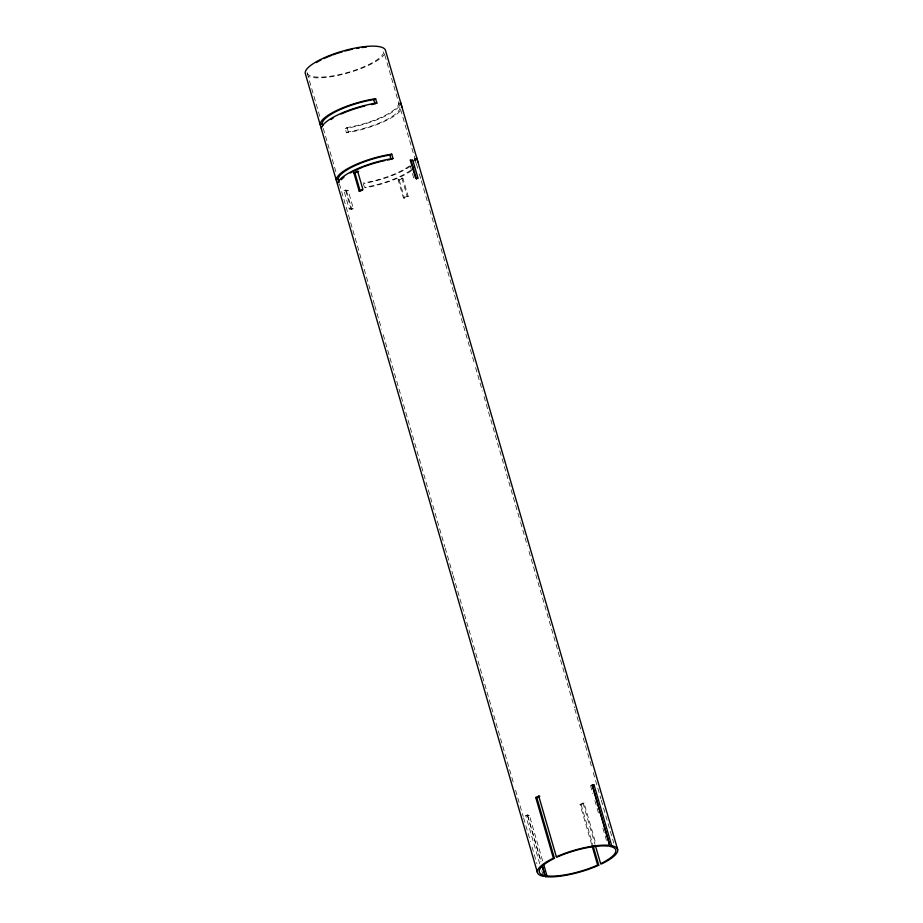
<?xml version="1.0" encoding="UTF-8"?>
<svg xmlns="http://www.w3.org/2000/svg" width="923" height="923" viewBox="0 0 923 923"><rect width="100%" height="100%" fill="white"/><g stroke="black" fill="none" stroke-linecap="round" stroke-linejoin="round"><path stroke-width="0.69" stroke-dasharray="4.62 3.46" d="M400.167 110.933A41.743 11.226 -16.2 0 1 346.413 132.774L345.156 128.435L347.048 127.559A39.77 10.695 -16.2 0 0 398.701 103.48L400.594 102.603M346.413 132.774L348.306 131.885A39.77 10.695 -16.2 0 0 399.959 107.818L398.701 103.48M343.991 190.784L345.548 190.046A39.77 10.695 -16.2 0 0 348.098 190.45L353.382 208.644L351.825 209.371A41.743 11.226 -16.2 0 1 349.275 208.979L343.991 190.784A41.743 11.226 -16.2 0 0 346.529 191.176L348.098 190.45M413.585 161.894A39.77 10.695 -16.2 0 0 414.808 158.941L416.711 158.064M349.275 208.979L350.844 208.252A39.77 10.695 -16.2 0 0 353.382 208.644M539.77 863.905L525.752 815.644L527.31 814.917A39.77 10.695 -16.2 0 0 529.352 815.24L542.966 862.117M525.752 815.644A41.743 11.226 -16.2 0 0 527.783 815.967L529.352 815.24M401.851 178.035L402.913 178.197L408.208 196.403A41.743 11.226 -16.2 0 1 404.482 198.133L403.409 197.972L398.125 179.766A39.77 10.695 -16.2 0 0 401.851 178.035L407.135 196.23L408.208 196.403M398.125 179.766L399.197 179.939A41.743 11.226 -16.2 0 0 402.913 178.197M591.655 844.395L580.036 804.418A39.77 10.695 -16.2 0 0 583.013 803.033L584.086 803.195L595.704 843.184M580.036 804.418L581.109 804.591A41.743 11.226 -16.2 0 0 584.086 803.195M384.822 55.08L402.486 115.917M402.889 117.302L417.75 168.459M419.365 173.986L420.969 179.512M421.373 180.896L428.203 204.398M429.806 209.936L473.995 362.024M475.599 367.562L482.429 391.064M484.033 396.59L501.708 457.427M502.112 458.812L520.18 521.034M520.584 522.418L527.414 545.92M529.017 551.446L574.418 707.687M574.81 709.072L581.64 732.574M583.255 738.112L591.689 767.14M593.293 772.678L600.919 798.949M601.323 800.322L613.783 843.184M414.808 158.941L416.077 163.279M590.489 785.473L592.889 793.745M594.897 800.633L598.9 814.421M602.904 828.208L606.919 841.995M410.204 165.817L413.977 178.82M583.013 803.033L595.035 844.395M581.109 804.591L592.716 844.568M399.197 179.939L404.482 198.133M347.048 127.559L348.306 131.885M363.477 184.104L364.423 187.346A39.77 10.695 -16.2 0 0 411.508 169.578M346.529 191.176L351.825 209.371M527.783 815.967L541.005 861.459M527.31 814.917L540.936 861.794M345.548 190.046L350.844 208.252M541.766 870.793L542.978 874.935M307.209 73.09L320.489 118.779M323.304 128.47L336.572 174.159M339.387 183.85L374.392 304.29M374.784 305.675L381.626 329.211M383.241 334.749L444.782 546.578M445.186 547.962L452.824 574.268M453.228 575.652L513.961 784.712M515.576 790.25L523.214 816.555M523.618 817.94L530.46 841.476M532.063 847.014L536.898 863.628M409.351 165.955A39.77 10.695 -16.2 0 1 363.166 183.019M410.239 166.336A41.743 11.226 -16.2 0 1 363.927 183.469M411.496 170.674A41.743 11.226 -16.2 0 1 365.185 187.807M407.135 196.23A39.77 10.695 -16.2 0 1 403.409 197.972M398.909 106.595A41.743 11.226 -16.2 0 1 345.156 128.435M383.726 51.861A39.77 10.695 -16.2 0 1 343.321 73.655A39.77 10.695 -16.2 0 1 307.29 71.129M384.926 53.569A41.743 11.226 -16.2 0 1 349.782 72.421A41.743 11.226 -16.2 0 1 308.432 76.482"/><path stroke-width="1.38" d="M375.626 98.703L373.734 99.592A39.77 10.695 -16.2 0 0 322.092 123.659L320.189 124.547A41.743 11.226 -16.2 0 1 375.626 98.703L376.884 103.041A41.743 11.226 -16.2 0 0 321.446 128.874M376.884 103.041L374.992 103.918L373.734 99.592M391.744 154.164L389.852 155.052A39.77 10.695 -16.2 0 0 338.199 179.12L336.307 180.008A41.743 11.226 -16.2 0 1 391.744 154.164L393.002 158.502A41.743 11.226 -16.2 0 0 337.564 184.335M393.002 158.502L391.11 159.379L389.852 155.052M410.435 160.867A39.77 10.695 -16.2 0 1 411.231 161.017L412.8 160.29L418.096 178.485A41.743 11.226 -16.2 0 0 415.546 178.093L410.25 159.887A41.743 11.226 -16.2 0 1 412.8 160.29M591.885 785.669A39.77 10.695 -16.2 0 1 592.531 785.785L594.1 785.058L611.718 845.722A41.743 11.226 -16.2 0 1 601.704 863.859L600.642 863.686L595.427 845.768M536.828 797.68L554.458 858.344A39.77 10.695 -16.2 0 0 544.939 875.581L543.37 876.308A41.743 11.226 -16.2 0 1 553.385 858.171L535.755 797.518A41.743 11.226 -16.2 0 1 538.744 796.122L539.805 796.295A39.77 10.695 -16.2 0 0 536.828 797.68L535.755 797.518M594.1 785.058A41.743 11.226 -16.2 0 0 592.058 784.746L609.676 845.41L608.119 846.137A39.77 10.695 -16.2 0 0 557.434 856.948L556.361 856.786L538.744 796.122M542.205 865.601L545.412 876.631L546.981 875.904A39.77 10.695 -16.2 0 0 597.654 865.082L598.727 865.243L593.12 845.941M600.642 863.686A39.77 10.695 -16.2 0 0 610.149 846.449L611.718 845.722M354.94 173.039L360.235 191.234L359.162 191.061L353.867 172.866L354.94 173.039A39.77 10.695 -16.2 0 1 358.666 171.297M553.385 858.171L554.458 858.344M617.672 849.552L385.502 50.384A41.743 11.226 -16.2 0 0 342.352 51.203A41.743 11.226 -16.2 0 0 305.328 73.632L537.417 872.477M400.594 102.603L401.851 106.93M416.711 158.064L417.969 162.39M411.231 161.017L416.527 179.212M592.531 785.785L610.149 846.449M592.047 845.78L597.654 865.082M543.774 864.874L546.981 875.904M542.136 865.936L544.939 875.581M322.092 123.659L322.715 125.828M338.199 179.12L339.145 182.373M414.208 167.028A39.77 10.695 -16.2 0 1 412.535 168.724M341.325 179.697A39.77 10.695 -16.2 0 1 344.025 177.147M350.302 172.982A39.77 10.695 -16.2 0 1 363.027 167.063M364.239 166.602A39.77 10.695 -16.2 0 1 380.934 161.456M382.226 161.144A39.77 10.695 -16.2 0 1 384.81 160.567M387.372 160.048A39.77 10.695 -16.2 0 1 389.887 159.587M330.849 119.552A39.77 10.695 -16.2 0 1 333.157 118.109M341.106 114.037A39.77 10.695 -16.2 0 1 346.91 111.602M348.121 111.141A39.77 10.695 -16.2 0 1 364.827 105.983M371.254 104.576A39.77 10.695 -16.2 0 1 373.769 104.126M359.162 191.061A41.743 11.226 -16.2 0 1 362.889 189.33L357.593 171.136A41.743 11.226 -16.2 0 0 353.867 172.866M361.435 190.646A39.77 10.695 -16.2 0 1 362.681 190.069M316.335 62.568A39.77 10.695 -16.2 0 1 321.123 59.926M323.788 58.634A39.77 10.695 -16.2 0 1 331.38 55.438M332.707 54.93A39.77 10.695 -16.2 0 1 342.491 51.723M344.994 51.019A39.77 10.695 -16.2 0 1 352.482 49.196M356.647 48.377A39.77 10.695 -16.2 0 1 359.37 47.927M361.989 47.558A39.77 10.695 -16.2 0 1 366.35 47.096M598.727 865.243A41.743 11.226 -16.2 0 1 545.412 876.631M556.361 856.786A41.743 11.226 -16.2 0 1 609.676 845.41"/></g></svg>
